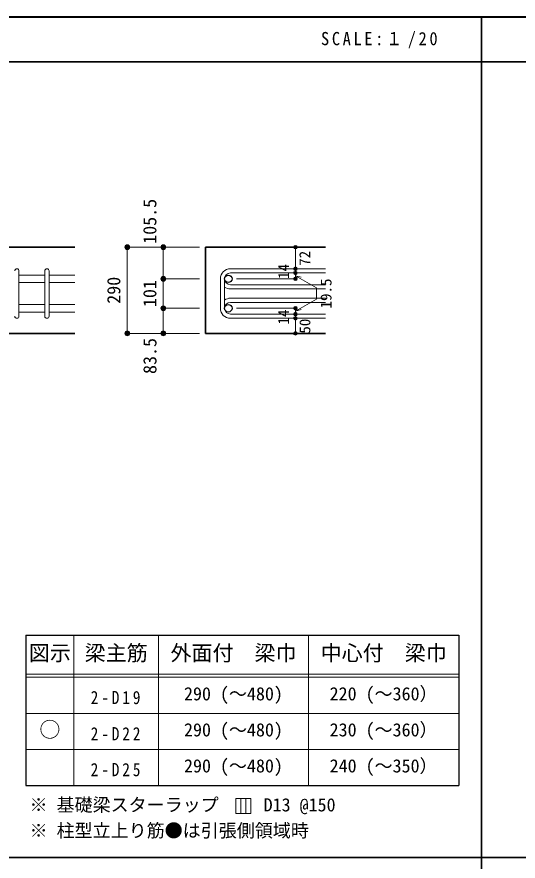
# Model space of a CAD drawing. Units: millimetres at full size, sheet at 1:20; some dimension numbers follow another scale. Extents: x -3982 to 3969, y -2797 to 2801.
# Drawn here: x -2297 to -628, y -10 to 2801 of the extents above; entities that cross this region are included whole.
import ezdxf
from ezdxf.enums import TextEntityAlignment as Align

# ---------------------------------------------------------------- set-up
doc = ezdxf.new("R2010")
doc.units = ezdxf.units.MM
doc.header["$LTSCALE"] = 20
doc.header["$PDMODE"] = 32
doc.header["$PDSIZE"] = 12
for name, color, linetype, lineweight in [('6-1_躯体線', 2, 'Continuous', 35), ('6-5_梁主筋', 7, 'Continuous', 18), ('6-6_S.T.P.', 7, 'Continuous', 18), ('6-7_文字', 7, 'Continuous', 18), ('6-D_寸法', 4, 'Continuous', 9), ('6-E_枠', 7, 'Continuous', 18), ('F-0_枠', 6, 'Continuous', 40)]:
    doc.layers.add(name, color=color, linetype=linetype, lineweight=lineweight)
doc.styles.add('ＭＳ ゴシック', font='')
doc.styles.get('ＭＳ ゴシック').set_extended_font_data('MS Gothic')

msp = doc.modelspace()

# ---------------------------------------------------------------- linework, layer by layer
at = {"layer": '6-1_躯体線'}
for p, q in [((-2103.87, 2034.12), (-3103.87, 2034.12)), ((-1669.2, 2034.12), (-1269.2, 2034.12)), ((-1669.2, 2034.12), (-1669.2, 1747.12)), ((-2103.87, 1747.12), (-2503.87, 1747.12)), ((-1669.2, 1747.12), (-1269.2, 1747.12))]:
    msp.add_line(p, q, dxfattribs=at)
at = {"layer": '6-5_梁主筋'}
for p, q in [((-2203.87, 1941.07), (-2289.87, 1941.07)), ((-2103.87, 1941.07), (-2189.87, 1941.07)), ((-2203.87, 1916.07), (-2289.87, 1916.07)), ((-2103.87, 1916.07), (-2189.87, 1916.07)), ((-2203.87, 1843.12), (-2289.87, 1843.12)), ((-2103.87, 1843.12), (-2189.87, 1843.12)), ((-2203.87, 1818.12), (-2289.87, 1818.12)), ((-2103.87, 1818.12), (-2189.87, 1818.12))]:
    msp.add_line(p, q, dxfattribs=at)
at = {"layer": '6-5_梁主筋', "color": 3, "lineweight": 25}
for centre in [(-1592.7, 1928.57), (-1592.7, 1830.62)]:
    msp.add_circle(centre, 12.5, dxfattribs=at)
at = {"layer": '6-6_S.T.P.'}
for p, q in [((-2289.87, 1804.12), (-2289.87, 1954.68)), ((-2203.87, 1804.12), (-2203.87, 1954.68)), ((-2189.87, 1804.12), (-2189.87, 1954.68)), ((-1585.7, 1962.07), (-1269.2, 1962.07)), ((-1585.7, 1948.07), (-1269.2, 1948.07)), ((-1619.2, 1928.57), (-1619.2, 1830.62)), ((-1605.2, 1928.57), (-1605.2, 1830.62)), ((-1585.7, 1909.07), (-1269.2, 1909.07)), ((-1585.7, 1895.07), (-1269.2, 1895.07)), ((-1585.7, 1864.12), (-1269.2, 1864.12)), ((-1585.7, 1850.12), (-1269.2, 1850.12)), ((-1585.7, 1811.12), (-1269.2, 1811.12)), ((-1585.7, 1797.12), (-1269.2, 1797.12))]:
    msp.add_line(p, q, dxfattribs=at)
for centre, radius, start, end in [((-2296.87, 1955.07), 7, 0, 180), ((-2196.87, 1955.07), 7, 0, 180), ((-1585.7, 1928.57), 33.5, 90, 180), ((-1585.7, 1928.57), 19.5, 90, 180), ((-1585.7, 1928.57), 19.5, 180, 270), ((-1585.7, 1928.57), 33.5, 234.40235, 270), ((-1585.7, 1830.62), 33.5, 90, 125.59765), ((-1585.7, 1830.62), 33.5, 180, 270), ((-1585.7, 1830.62), 19.5, 90, 180), ((-1585.7, 1830.62), 19.5, 180, 270), ((-2296.87, 1804.12), 7, 180, 0), ((-2196.87, 1804.12), 7, 180, 0)]:
    msp.add_arc(centre, radius, start, end, dxfattribs=at)
at = {"layer": '6-7_文字'}
for p, q in [((-1550.96, 198.82), (-1550.96, 148.82)), ((-1534.3, 198.82), (-1534.3, 148.82))]:
    msp.add_line(p, q, dxfattribs=at)
msp.add_lwpolyline([(-1567.63, 148.82), (-1517.63, 148.82), (-1517.63, 198.82), (-1567.63, 198.82)], close=True, dxfattribs=at)
at = {"layer": '6-D_寸法'}
for p, q in [((-1929.2, 2034.12), (-1929.2, 1747.12)), ((-1809.2, 2034.12), (-1809.2, 1928.57)), ((-1369.2, 1962.65), (-1369.2, 2034.12)), ((-1369.2, 1948.07), (-1369.2, 1962.07)), ((-1809.2, 1928.57), (-1689.2, 1928.57)), ((-1809.2, 1928.57), (-1809.2, 1830.62)), ((-1369.2, 1928.57), (-1565.29, 1928.57)), ((-1369.2, 1938.9), (-1299.14, 1898.45)), ((-1369.2, 1938.9), (-1349.88, 1933.72)), ((-1299.14, 1898.45), (-1299.14, 1861.32)), ((-1369.2, 1820.87), (-1299.14, 1861.32)), ((-1809.2, 1830.62), (-1689.2, 1830.62)), ((-1809.2, 1747.12), (-1809.2, 1830.62)), ((-1369.2, 1830.62), (-1565.29, 1830.62)), ((-1369.2, 1811.12), (-1369.2, 1830.62)), ((-1369.2, 1820.87), (-1349.88, 1826.05)), ((-1369.2, 1797.12), (-1369.2, 1811.12)), ((-1369.2, 1747.12), (-1369.2, 1797.12)), ((-1929.2, 1747.12), (-1819.33, 1747.12)), ((-1929.2, 1747.12), (-1809.2, 1747.12)), ((-1809.2, 1747.12), (-1689.2, 1747.12))]:
    msp.add_line(p, q, dxfattribs=at)
for points in [[(-1929.2, 2034.12), (-1809.2, 2034.12), (-1689.2, 2034.12)], [(-1369.2, 1948.65), (-1369.2, 1928.57), (-1369.2, 1948.65)]]:
    msp.add_lwpolyline(points, dxfattribs=at)
for centre, radius in [((-1929.2, 2034.12), 8), ((-1929.2, 2034.12), 7.2), ((-1929.2, 2034.12), 6.4), ((-1929.2, 2034.12), 5.6), ((-1929.2, 2034.12), 4.8), ((-1929.2, 2034.12), 4), ((-1929.2, 2034.12), 3.2), ((-1929.2, 2034.12), 2.4), ((-1929.2, 2034.12), 1.6), ((-1929.2, 2034.12), 0.8), ((-1809.2, 2034.12), 8), ((-1809.2, 2034.12), 7.2), ((-1809.2, 2034.12), 6.4), ((-1809.2, 2034.12), 5.6), ((-1809.2, 2034.12), 4.8), ((-1809.2, 2034.12), 4), ((-1809.2, 2034.12), 3.2), ((-1809.2, 2034.12), 2.4), ((-1809.2, 2034.12), 1.6), ((-1809.2, 2034.12), 0.8), ((-1369.2, 2034.12), 4), ((-1369.2, 2034.12), 3.6), ((-1369.2, 2034.12), 3.2), ((-1369.2, 2034.12), 2.8), ((-1369.2, 2034.12), 2.4), ((-1369.2, 2034.12), 2), ((-1369.2, 2034.12), 1.6), ((-1369.2, 2034.12), 1.2), ((-1369.2, 2034.12), 0.8), ((-1369.2, 2034.12), 0.4), ((-1369.2, 1962.07), 4), ((-1369.2, 1948.07), 4), ((-1369.2, 1962.07), 3.6), ((-1369.2, 1948.07), 3.6), ((-1369.2, 1962.07), 3.2), ((-1369.2, 1948.07), 3.2), ((-1369.2, 1962.07), 2.8), ((-1369.2, 1948.07), 2.8), ((-1369.2, 1962.07), 2.4), ((-1369.2, 1948.07), 2.4), ((-1369.2, 1962.07), 2), ((-1369.2, 1948.07), 2), ((-1369.2, 1962.07), 1.6), ((-1369.2, 1948.07), 1.6), ((-1369.2, 1962.07), 1.2), ((-1369.2, 1948.07), 1.2), ((-1369.2, 1962.07), 0.8), ((-1369.2, 1948.07), 0.8), ((-1369.2, 1962.07), 0.4), ((-1369.2, 1948.07), 0.4), ((-1809.2, 1928.57), 8), ((-1809.2, 1928.57), 7.2), ((-1809.2, 1928.57), 6.4), ((-1809.2, 1928.57), 5.6), ((-1809.2, 1928.57), 4.8), ((-1809.2, 1928.57), 4), ((-1809.2, 1928.57), 3.2), ((-1809.2, 1928.57), 2.4), ((-1809.2, 1928.57), 1.6), ((-1809.2, 1928.57), 0.8), ((-1369.2, 1928.57), 4), ((-1369.2, 1928.57), 3.6), ((-1369.2, 1928.57), 3.2), ((-1369.2, 1928.57), 2.8), ((-1369.2, 1928.57), 2.4), ((-1369.2, 1928.57), 2), ((-1369.2, 1928.57), 1.6), ((-1369.2, 1928.57), 1.2), ((-1369.2, 1928.57), 0.8), ((-1369.2, 1928.57), 0.4), ((-1809.2, 1830.62), 8), ((-1809.2, 1830.62), 7.2), ((-1809.2, 1830.62), 6.4), ((-1809.2, 1830.62), 5.6), ((-1809.2, 1830.62), 4.8), ((-1809.2, 1830.62), 4), ((-1809.2, 1830.62), 3.2), ((-1809.2, 1830.62), 2.4), ((-1809.2, 1830.62), 1.6), ((-1809.2, 1830.62), 0.8), ((-1369.2, 1830.62), 4), ((-1369.2, 1830.62), 3.6), ((-1369.2, 1830.62), 3.2), ((-1369.2, 1830.62), 2.8), ((-1369.2, 1830.62), 2.4), ((-1369.2, 1830.62), 2), ((-1369.2, 1830.62), 1.6), ((-1369.2, 1830.62), 1.2), ((-1369.2, 1830.62), 0.8), ((-1369.2, 1830.62), 0.4), ((-1369.2, 1811.12), 4), ((-1369.2, 1797.12), 4), ((-1369.2, 1811.12), 3.6), ((-1369.2, 1797.12), 3.6), ((-1369.2, 1811.12), 3.2), ((-1369.2, 1797.12), 3.2), ((-1369.2, 1811.12), 2.8), ((-1369.2, 1797.12), 2.8), ((-1369.2, 1811.12), 2.4), ((-1369.2, 1797.12), 2.4), ((-1369.2, 1811.12), 2), ((-1369.2, 1797.12), 2), ((-1369.2, 1811.12), 1.6), ((-1369.2, 1811.12), 1.2), ((-1369.2, 1811.12), 0.8), ((-1369.2, 1811.12), 0.4), ((-1369.2, 1797.12), 1.6), ((-1369.2, 1797.12), 1.2), ((-1369.2, 1797.12), 0.8), ((-1369.2, 1797.12), 0.4), ((-1929.2, 1747.12), 8), ((-1929.2, 1747.12), 7.2), ((-1929.2, 1747.12), 6.4), ((-1929.2, 1747.12), 5.6), ((-1929.2, 1747.12), 4.8), ((-1929.2, 1747.12), 4), ((-1929.2, 1747.12), 3.2), ((-1929.2, 1747.12), 2.4), ((-1929.2, 1747.12), 1.6), ((-1929.2, 1747.12), 0.8), ((-1809.2, 1747.12), 8), ((-1809.2, 1747.12), 7.2), ((-1809.2, 1747.12), 6.4), ((-1809.2, 1747.12), 5.6), ((-1809.2, 1747.12), 4.8), ((-1809.2, 1747.12), 4), ((-1809.2, 1747.12), 3.2), ((-1809.2, 1747.12), 2.4), ((-1809.2, 1747.12), 1.6), ((-1809.2, 1747.12), 0.8), ((-1369.2, 1747.12), 4), ((-1369.2, 1747.12), 3.6), ((-1369.2, 1747.12), 3.2), ((-1369.2, 1747.12), 2.8), ((-1369.2, 1747.12), 2.4), ((-1369.2, 1747.12), 2), ((-1369.2, 1747.12), 1.6), ((-1369.2, 1747.12), 1.2), ((-1369.2, 1747.12), 0.8), ((-1369.2, 1747.12), 0.4)]:
    msp.add_circle(centre, radius, dxfattribs=at)
at = {"layer": '6-D_寸法', "color": 7}
for p in [(-1929.2, 2034.12), (-1809.2, 2034.12), (-1369.2, 2034.12), (-1369.2, 1962.07), (-1369.2, 1948.07), (-1809.2, 1928.57), (-1369.2, 1928.57), (-1809.2, 1830.62), (-1369.2, 1830.62), (-1369.2, 1811.12), (-1369.2, 1797.12), (-1929.2, 1747.12), (-1809.2, 1747.12), (-1369.2, 1747.12)]:
    msp.add_point(p, dxfattribs=at)
at = {"layer": '6-E_枠', "color": 3, "lineweight": 25}
for p, q in [((-2267.02, 741.85), (-2267.02, 241.85)), ((-2267.02, 741.85), (-825.33, 741.85)), ((-825.33, 741.85), (-825.33, 241.85)), ((-2267.02, 241.85), (-825.33, 241.85))]:
    msp.add_line(p, q, dxfattribs=at)
at = {"layer": '6-E_枠'}
for p, q in [((-2107.02, 741.85), (-2107.02, 241.85)), ((-1825.33, 741.85), (-1825.33, 241.85)), ((-1325.33, 741.85), (-1325.33, 241.85)), ((-2267.02, 611.85), (-825.33, 611.85)), ((-2267.02, 601.85), (-825.33, 601.85)), ((-2267.02, 481.85), (-825.33, 481.85)), ((-2267.02, 361.85), (-825.33, 361.85))]:
    msp.add_line(p, q, dxfattribs=at)
at = {"layer": 'F-0_枠'}
msp.add_line((-3981.92, 2800.77), (3969.4, 2800.77), dxfattribs=at)
at = {"layer": 'F-0_枠', "color": 2, "lineweight": 35}
for p, q in [((-749.76, 2800.77), (-749.76, -2796.83)), ((-3981.92, 2650.77), (2482.4, 2650.77)), ((2482.4, 1.97), (-3981.92, 1.97))]:
    msp.add_line(p, q, dxfattribs=at)

# ---------------------------------------------------------------- texts
at = {"layer": '6-7_文字', "color": 2, "style": 'ＭＳ ゴシック'}
for s, p in [('図示', (-2257.02, 641.85)), ('梁主筋', (-2071.17, 641.85)), ('外面付\u3000梁巾', (-1785.33, 641.85)), ('中心付\u3000梁巾', (-1285.33, 641.85)), ('○', (-2222.02, 386.85))]:
    msp.add_text(s, height=51.32, dxfattribs=at).set_placement(p, align=Align.BOTTOM_LEFT)
at = {"layer": '6-7_文字', "style": 'ＭＳ ゴシック'}
for s, p in [('290 (～480)', (-1740.33, 511.85)), ('220 (～360）', (-1255.33, 511.85)), ('290 (～480)', (-1740.33, 391.85)), ('230 (～360）', (-1255.33, 391.85)), ('290 (～480)', (-1740.33, 271.85)), ('240 (～350）', (-1255.33, 271.85)), ('※ 基礎梁スターラップ     D13 @150', (-2254.64, 142.13)), ('※ 柱型立上り筋●は引張側領域時', (-2254.64, 56.45))]:
    msp.add_text(s, height=43.99, dxfattribs=at).set_placement(p, align=Align.BOTTOM_LEFT)
at = {"layer": '6-7_文字', "color": 2, "insert": (-1283.99, 2695.77), "char_height": 43.99, "attachment_point": 7, "style": 'ＭＳ ゴシック'}
msp.add_mtext('\\T1.34;\\W0.9;SCALE:１/20', dxfattribs=at)
at = {"layer": '6-7_文字', "char_height": 43.99, "attachment_point": 7, "style": 'ＭＳ ゴシック'}
for s, insert in [('\\T1.38;\\W0.85;2-D19', (-2051.17, 511.85)), ('\\T1.38;\\W0.85;2-D22', (-2051.17, 391.85)), ('\\T1.38;\\W0.85;2-D25', (-2051.17, 271.85))]:
    msp.add_mtext(s, dxfattribs=dict(at, insert=insert))
at = {"layer": '6-D_寸法', "style": 'ＭＳ ゴシック'}
for s, height, p in [('105.5', 43.99, (-1819.2, 2045.24)), ('72', 36.66, (-1308.95, 1971.92)), ('14', 36.66, (-1379.2, 1928.18)), ('290', 43.99, (-1939.2, 1845.62)), ('101', 43.99, (-1819.2, 1834.6)), ('19.5', 36.66, (-1238.07, 1829.89)), ('14', 36.66, (-1379.59, 1776.44)), ('50', 36.66, (-1308.59, 1746.06)), ('83.5', 43.99, (-1818.89, 1611.83))]:
    msp.add_text(s, height=height, rotation=90, dxfattribs=at).set_placement(p, align=Align.BOTTOM_LEFT)

doc.saveas('drawing.dxf')
